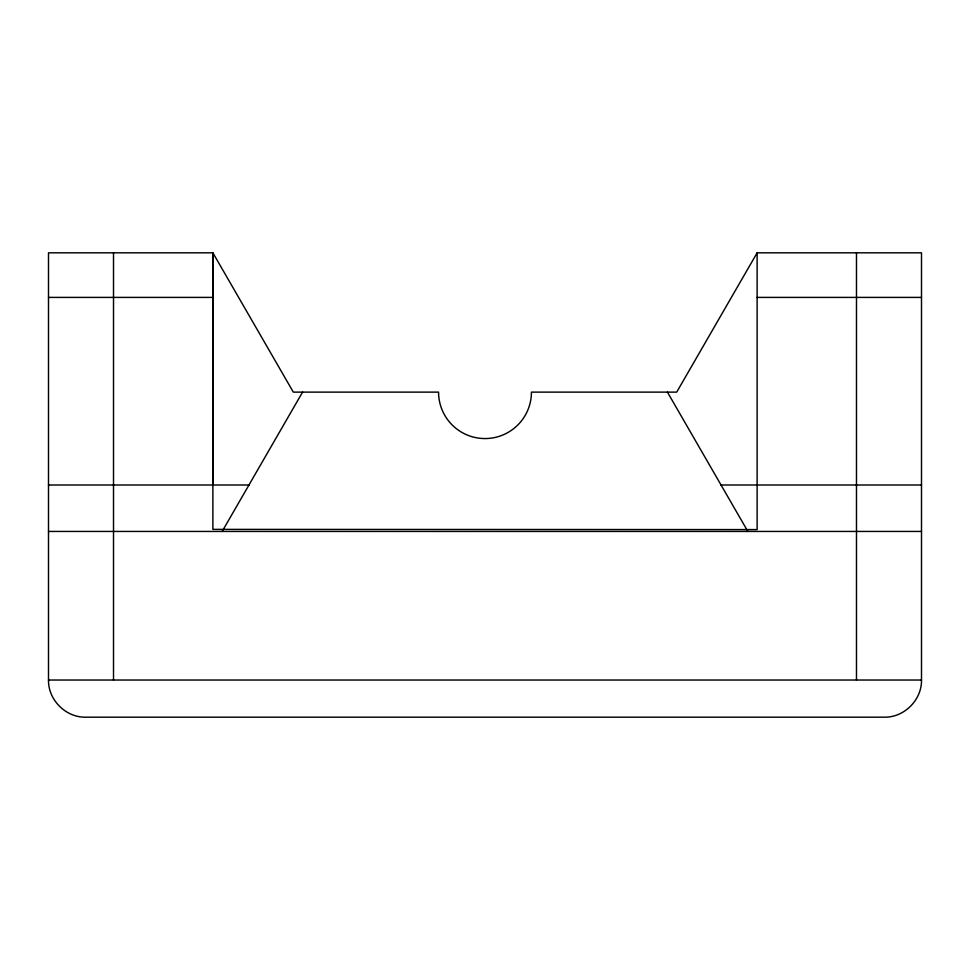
<?xml version="1.0" encoding="UTF-8"?>
<svg xmlns="http://www.w3.org/2000/svg" width="970" height="970" viewBox="0 0 970 970"><rect width="100%" height="100%" fill="white"/><g stroke="black" fill="none" stroke-linecap="round" stroke-linejoin="round"><path stroke-width="1.45" d="M212.866 485L212.879 252.818L48.5 252.818L48.5 680.031C48.088 699.891 65.79 717.594 85.651 717.182L884.349 717.182C904.21 717.594 921.912 699.891 921.5 680.031L921.5 252.818L757.121 252.818L757.121 529.584L212.879 529.377L212.879 252.818L293.316 392.122L438.561 392.122A46.439 46.439 0 0 0 485 438.561A46.439 46.439 0 0 0 531.439 392.122L676.708 392.122L757.134 252.818M222.154 531.439L302.579 392.122M48.5 297.402L212.879 297.402M757.121 297.402L921.5 297.402M48.5 485L249.169 485M720.843 485L921.5 485M48.5 531.439L921.5 531.439M48.5 680.031L921.5 680.031M667.421 392.122L747.858 531.439M856.486 252.818L856.486 680.031M113.514 252.818L113.514 680.031"/></g></svg>
